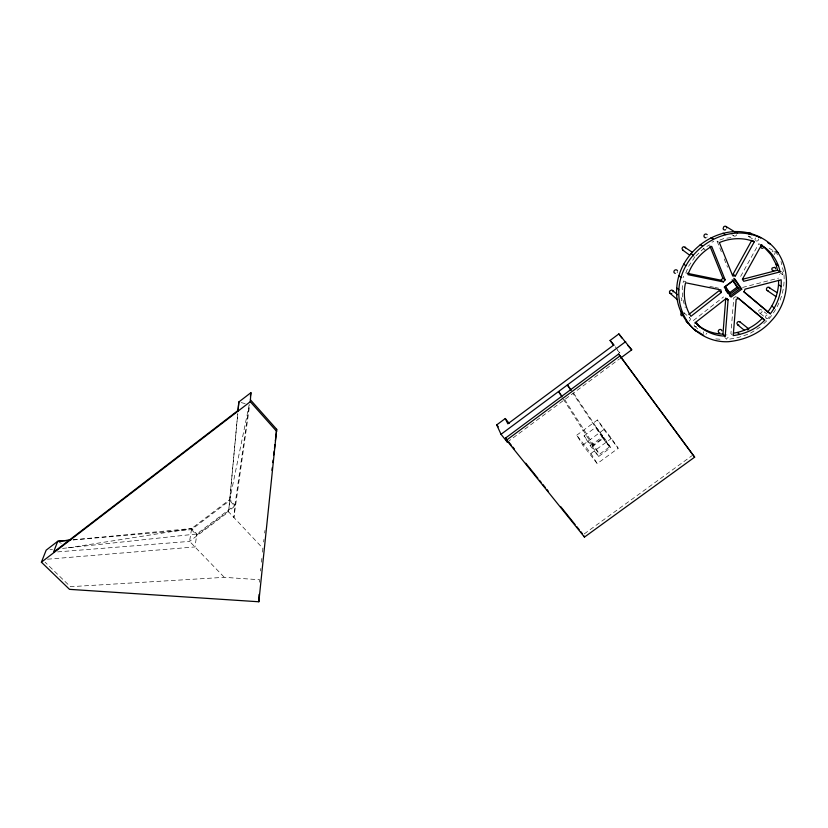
<?xml version="1.0" encoding="UTF-8"?>
<svg xmlns="http://www.w3.org/2000/svg" width="828" height="828" viewBox="0 0 828 828"><rect width="100%" height="100%" fill="white"/><g stroke="black" fill="none" stroke-linecap="round" stroke-linejoin="round"><path stroke-width="0.62" stroke-dasharray="4.14 3.1" d="M259.537 582.198L259.63 579.745L224.316 577.333L70.401 586.7L45.126 562.243M237.667 414.321L228.6 511.828L189.591 541.388L57.38 551.914M73.143 539.949L191.454 529.63L229.677 500.619L237.781 413.493M260.541 570.958L260.799 568.453M261.462 562.171L261.855 558.414M262.507 552.131L262.9 548.364L228.6 511.828L229.78 499.543L249.207 404.695L234.966 505.09L233.9 517.479L249.694 404.913M263.635 541.967L263.935 539.411M264.681 533.004L264.97 530.448M758.758 238.961L758.448 239.985A1.853 1.646 -50.3 0 1 757.403 240.896A1.998 1.77 -50.3 0 1 755.55 240.617M62.566 548.405L196.878 533.967L234.966 505.09L229.78 499.543L191.63 528.502L189.591 541.388L224.316 577.333M706.833 333.156L705.973 334.346M685.801 272.992L688.503 266.399L695.002 256.835L696.462 257.901M755.591 237.926L755.095 238.826A1.998 1.77 -50.3 0 0 755.26 240.255M703.759 331.749L703.272 333.415M772.151 251.722L773.217 251.153M695.934 255.935L703.345 248.742L709.42 244.829M763.768 323.686L769.284 318.449C779.852 305.842 785.606 289.314 783.816 272.847L780.98 261.451M693.357 320.56L723.579 296.921M507.326 442.142L619.468 358.917M576.743 435.197L597.402 419.972L611.447 438.395L618.195 448.269L597.216 463.639L582.808 445.06L576.743 435.197L590.902 453.475L597.216 463.639M584.082 435.87L596.025 427.072L604.171 437.722L610.774 447.596L598.613 456.518L590.292 445.743L584.082 435.87L592.258 446.468L598.613 456.518M582.808 445.06L603.902 429.546L597.402 419.972M590.292 445.743L602.484 436.78L596.025 427.072M573.514 393.021L609.47 446.934L599.524 454.241L592.713 445.412L602.691 438.084L573.017 393.476M592.258 446.468L604.171 437.722M590.902 453.475L611.447 438.395M584.247 533.905L691.846 455.793M689.227 321.109L690.417 319.598A1.935 1.739 -43.3 0 0 687.199 318.418M760.166 327.101L749.619 333.715L738.09 337.565L726.466 339.687M774.139 254.569L775.132 253.182A1.977 1.749 -49.4 0 0 774.553 251.464M736.133 296.507L733.805 297.687L730.896 333.663L733.215 335.609M750.24 236.673L750.303 236.642A1.966 1.749 -50.6 0 1 748.191 236.011M696.514 326.335L696.389 326.408A1.884 1.687 -43.1 0 1 694.185 325.394L694.123 324.938M721.354 251.774L717.079 241.083L723.734 238.599L732.273 237.419M742.592 287.43L778.558 278.115M47.548 559.2L194.963 546.935L196.878 533.967L191.63 528.502L68.869 547.732L66.644 546.439M49.959 549.761L52.474 549.492M73.164 539.815L191.63 528.502M715.806 338.911L722.854 339.449M781.259 271.698L782.139 271.957A1.966 1.728 -48.1 0 1 782.708 274.068L781.187 275.382L779.552 274.875A1.966 1.728 -48.1 0 1 779.314 274.482M685.946 281.551L683.431 281.044L682.21 287.74L682.696 298.691L685.242 307.685M709.813 286.405L713.581 287.181M714.833 287.43L718.6 288.196M241.155 402.574L245.761 403.785M57.712 541.295L62.172 543.861M769.15 248.224L773.476 250.822M766.138 318.118L766.966 318.459A1.935 1.697 -45.1 0 0 769.16 316.855L769.212 316.389A1.935 1.697 -45.1 0 0 768.653 315.189L766.883 314.982A1.935 1.697 -45.1 0 0 765.652 317.383L766.138 318.118L758.593 312.115A1.904 1.677 -45.4 0 1 759.814 309.744L761.18 309.724L766.625 313.688M748.854 236.622L752.9 239.054M759.079 312.839L759.897 313.181A1.904 1.677 -45.4 0 0 762.06 311.597L762.112 311.131A1.904 1.677 -45.4 0 0 761.553 309.951M761.325 245.212L758.81 243.691L739.953 277.659L740.791 278.519M731.88 234.717L733.877 235.949M780.4 273.105L782.501 274.441M717.079 241.083L718.621 242.087M703.345 248.742L705.58 250.294M683.804 312.622L689.796 317.942M694.661 326.139L700.115 331.034M191.454 529.63L196.712 535.105L234.873 506.187L229.677 500.619M617.564 350.327L619.882 353.049L614.645 345.928M602.691 438.084L609.47 446.934M602.484 436.78L610.774 447.596M603.902 429.546L618.195 448.269M564.686 399.572L599.524 454.241M563.309 399.096L592.713 445.412M724.831 337.503C725.949 340.153 729.944 337.006 727.75 335.226A1.915 1.708 -43 0 0 726.425 334.947M775.588 251.236L778.589 256.908M724.21 258.905L727.533 267.216M677.521 272.019A1.935 1.759 -46.9 0 1 677.014 272.878M707.184 236.911A1.966 1.77 -50.3 0 1 706.843 237.284M684.125 312.932A1.904 1.718 -43.5 0 1 684.445 313.781M736.713 234.728A1.998 1.791 -50.6 0 1 733.101 234.81M683.576 276.304A1.966 1.78 -46.6 0 1 682.986 277.67M713.653 241.186A1.998 1.801 -50 0 1 711.904 242.055M681.092 297.78A1.946 1.759 -44.6 0 1 681.175 300.699M693.988 256.659A1.977 1.791 -48.5 0 1 693.543 256.908"/><path stroke-width="1.24" d="M70.587 540.063L57.712 541.295L46.171 550.165L41.4 562.191L69.511 589.35L258.833 601.77L276.697 429.339L250.408 399.8M258.833 601.77L259.102 594.432M276.666 431.367L250.273 401.725L250.915 392.679L238.847 401.963L237.957 411.185M726.549 298.587L728.091 299.777L725.225 336.085L722.947 334.129L725.783 297.997M238.133 409.663L238.847 401.963M271.946 470.294L272.246 467.737M272.836 462.614L273.136 460.057M273.726 454.934L274.171 451.094M274.472 448.538L274.917 444.698M275.362 440.858L276.697 429.339M250.408 396.281L250.915 392.679M676.766 288.051C678.763 249.952 722.575 219.337 758.241 236.394C790.999 250.273 794.87 295.989 771.799 320.322L771.675 320.436C760.849 333.063 745.107 339.987 728.754 341.664L728.516 341.695C699.805 343.278 674.085 316.731 676.766 288.051L678.846 289.8C677.977 305.418 684.063 321.233 696.224 331.303M678.846 289.8C680.885 251.505 724.914 220.745 760.766 237.874L758.179 236.373M778.599 280.35C778.9 291.663 774.666 303.007 767.815 311.949L770.33 313.791C777.709 304.218 781.942 291.922 781.146 279.792L744.993 289.158L744.113 291.839L770.33 313.791M751.834 240.244L733.059 274.213L735.43 275.89L754.329 241.745L752.673 240.741M687.054 273.25L721.064 280.216L722.844 278.146L709.896 246.019M723.361 281.924L725.152 279.843L711.687 246.361C700.861 252.675 692.156 262.838 687.933 274.668L723.361 281.924L721.064 280.216M764.741 320.167L738.504 298.287L736.154 299.467L733.215 335.609C745.024 333.984 756.564 329.016 764.741 320.167L762.257 318.294C754.712 326.398 744.3 331.428 733.432 333.198M748.522 233.724L749.35 233.154A1.966 1.749 -50.6 0 1 751.586 234.252L751.638 234.738M688.792 314.464L719.025 290.731L721.312 292.481L690.914 316.337C684.57 306.557 682.903 294.033 685.543 282.762L720.888 289.935L721.312 292.481M238.029 410.471L53.53 552.214L57.712 541.295L70.577 540.166M41.4 562.191L250.273 401.725M505.856 438.964L507.326 442.142L501.023 434.296L496.717 424.899L505.277 418.523L509.137 423.356M613.796 345.493L610.091 340.453L618.868 333.912L631.723 349.83L620.482 358.162M501.023 434.296L625.72 341.591M505.546 438.043L618.62 354.063L694.64 457.159L584.465 537.093L506.529 440.154L505.546 438.043L507.171 440.051M506.529 440.154L620.12 355.823M729.199 293.019L737.096 287.171L738.276 288.03L730.358 293.888L724.935 286.726M729.841 296.217L740.553 288.289L741.753 289.158L731.01 297.107L724.252 287.14L735.026 279.16L741.753 289.158M761.967 244.819L761.191 245.44A1.935 1.718 -49.8 0 0 763.105 248.172M671.787 293.557L670.235 293.443A1.904 1.728 -45 0 1 669.821 290.949L671.487 290.048A1.904 1.728 -45 0 1 673.112 291.88M742.592 279.274L777.502 270.238L780.1 271.884L743.751 281.292L742.354 279.346L761.325 245.212C771.044 250.791 777.999 260.913 780.1 271.884M773.828 270.673L772.213 270.176A1.935 1.708 -48.4 0 1 772.224 267.951L774.76 267.299A1.935 1.708 -48.4 0 1 775.329 267.982M719.801 332.959L719.739 332.959A1.894 1.687 -43.2 0 1 718.311 331.045L718.456 330.589A1.894 1.687 -43.2 0 1 721.871 330.848M735.43 275.89L732.739 276.014L719.387 242.594C730.317 237.884 743.244 237.212 754.329 241.745M768.105 290.721L767.225 290.535A1.904 1.687 -47 0 1 768.301 287.119L777.026 292.626M722.947 334.129C712.67 333.901 702.206 329.782 695.065 322.34M725.225 336.085C715.05 336.002 705.197 331.666 697.621 325.011M699.784 326.925L695.499 322.454L725.887 298.701L728.091 299.777M675.275 273.478L674.127 272.691A1.935 1.759 -46.9 0 1 674.872 270.114L675.327 269.897A1.935 1.759 -46.9 0 1 677.097 270.259L677.376 270.621A1.935 1.759 -46.9 0 1 677.542 271.056M740.367 322.475L740.149 322.092A1.884 1.666 -44.2 0 0 736.91 323.624L737.934 324.959A1.884 1.666 -44.2 0 0 738.835 325.011M767.887 242.728L770.454 244.25M747.156 232.564L749.619 234.034M776.457 251.753L778.185 252.788M735.181 231.467L737.582 232.927M725.959 226.458L735.016 231.975M692.229 252.178L683.814 246.703A1.935 1.759 -49 0 0 682.055 248.804L683.048 250.273A1.935 1.759 -49 0 0 683.493 250.398M694.092 329.368L703.717 335.319M760.932 245.078L764.109 247.168L771.044 254.796L775.981 264.091L778.568 265.705M722.937 233.165L725.287 234.634M711.086 237.574L713.436 239.054M778.682 284.832L781.27 286.55M700.24 244.477L702.465 246.009M767.225 290.535L776.002 296.59M771.882 306.174L774.418 307.985M690.976 253.492L693.139 255.076M722.844 278.146L725.152 279.843M682.655 250.035L689.693 255.2M769.181 287.295L769.802 287.906A1.904 1.687 -47 0 1 769.957 288.33M683.752 264.142L685.874 265.778M726.146 298.494L727.688 299.684M739.839 321.792L748.895 329.026M678.939 275.869L681.03 277.556M737.541 324.752L744.548 330.424M737.251 332.504L739.601 334.45M737.096 297.314L762.257 318.294M743.647 291.704L767.815 311.949M672.709 290.597L677.563 294.747M669.893 293.153L677.594 299.85M680.533 311.318L682.614 313.17M707.236 234.624L706.025 234.003A1.966 1.77 -50.3 0 0 704.038 235.307L704.017 236.756L705.001 237.677A1.966 1.77 -50.3 0 0 705.942 237.729M685.139 247.054L685.449 247.396A1.935 1.759 -49 0 1 685.646 247.82M627.862 345.483L631.723 349.83M610.091 340.453L613.9 344.903L507.833 423.822L505.277 418.523M694.64 457.159L618.62 354.063M508.785 442.069L511.207 445.081M512.832 447.099L514.447 449.107M525.77 463.204L537.9 478.294M539.525 480.312L541.139 482.32M542.754 484.339L545.186 487.35M546.801 489.369L548.415 491.377M560.556 506.477L575.108 524.59M576.733 526.608L579.155 529.63M580.77 531.638L582.394 533.656M496.717 424.899L498.27 426.824M560.835 394.552L558.527 391.551L561.943 396.933M571.206 389.998L567.366 384.979L570.906 390.288M618.868 333.912L621.818 337.959M730.358 293.888L725.38 286.54L733.308 280.651L738.276 288.03M725.794 290.255L727.812 293.236M733.836 278.301L740.553 288.289M732.138 279.812L737.096 287.171M583.626 535.468L584.465 537.093M775.981 264.091L777.502 270.238M726.746 228.062L726.322 226.748A1.956 1.759 -51 0 0 723.724 226.81L723.113 228.642A1.956 1.759 -51 0 0 725.701 229.708M681.848 315.82A1.904 1.718 -43.5 0 1 680.844 313.967L680.989 313.501A1.904 1.718 -43.5 0 1 682.013 312.477M775.453 268.427A1.935 1.708 -48.4 0 1 775.453 268.903M695.023 323.303A1.884 1.687 -43.1 0 1 697.652 325.021M747.694 329.989A1.925 1.697 -43.8 0 1 748.108 329.72M688.327 323.148L686.267 321.285L688.327 323.148"/></g></svg>
